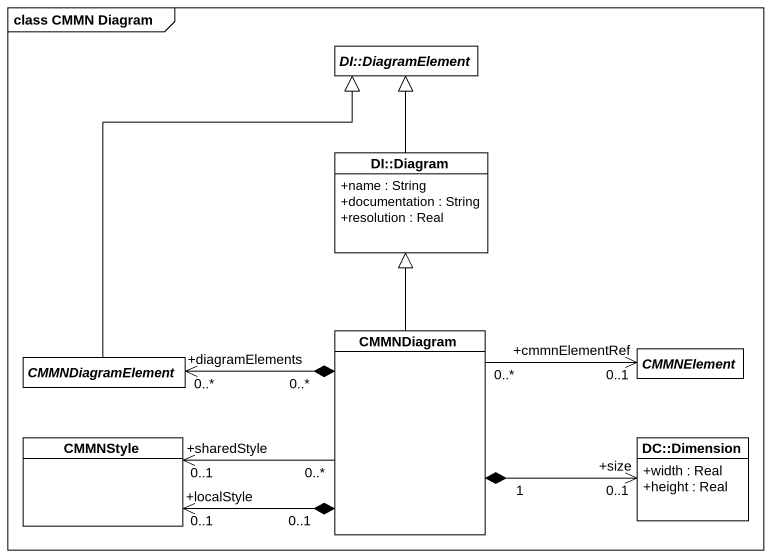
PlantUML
@startuml
mainframe class CMMN Diagram
hide circle
hide empty members
skinparam classAttributeIconSize 0
abstract class "DI::DiagramElement" as DI_DiagramElement
class "DI::Diagram" as DI_Diagram {
  +name : String
  +documentation : String
  +resolution : Real
}
abstract class CMMNDiagramElement
class CMMNDiagram
abstract class CMMNElement
class CMMNStyle
class "DC::Dimension" as DC_Dimension {
  +width : Real
  +height : Real
}
DI_Diagram -up-|> DI_DiagramElement
CMMNDiagramElement -up-|> DI_DiagramElement
CMMNDiagram -up-|> DI_Diagram
CMMNDiagram "0..*" *-left-> "+diagramElements\n0..*" CMMNDiagramElement
CMMNDiagram "0..*" -right-> "+cmmnElementRef\n0..1" CMMNElement
CMMNDiagram "0..1" *-left-> "+localStyle\n0..1" CMMNStyle
CMMNDiagram "0..*" -left-> "+sharedStyle\n0..1" CMMNStyle
CMMNDiagram "1" *-right-> "+size\n0..1" DC_Dimension
@enduml
